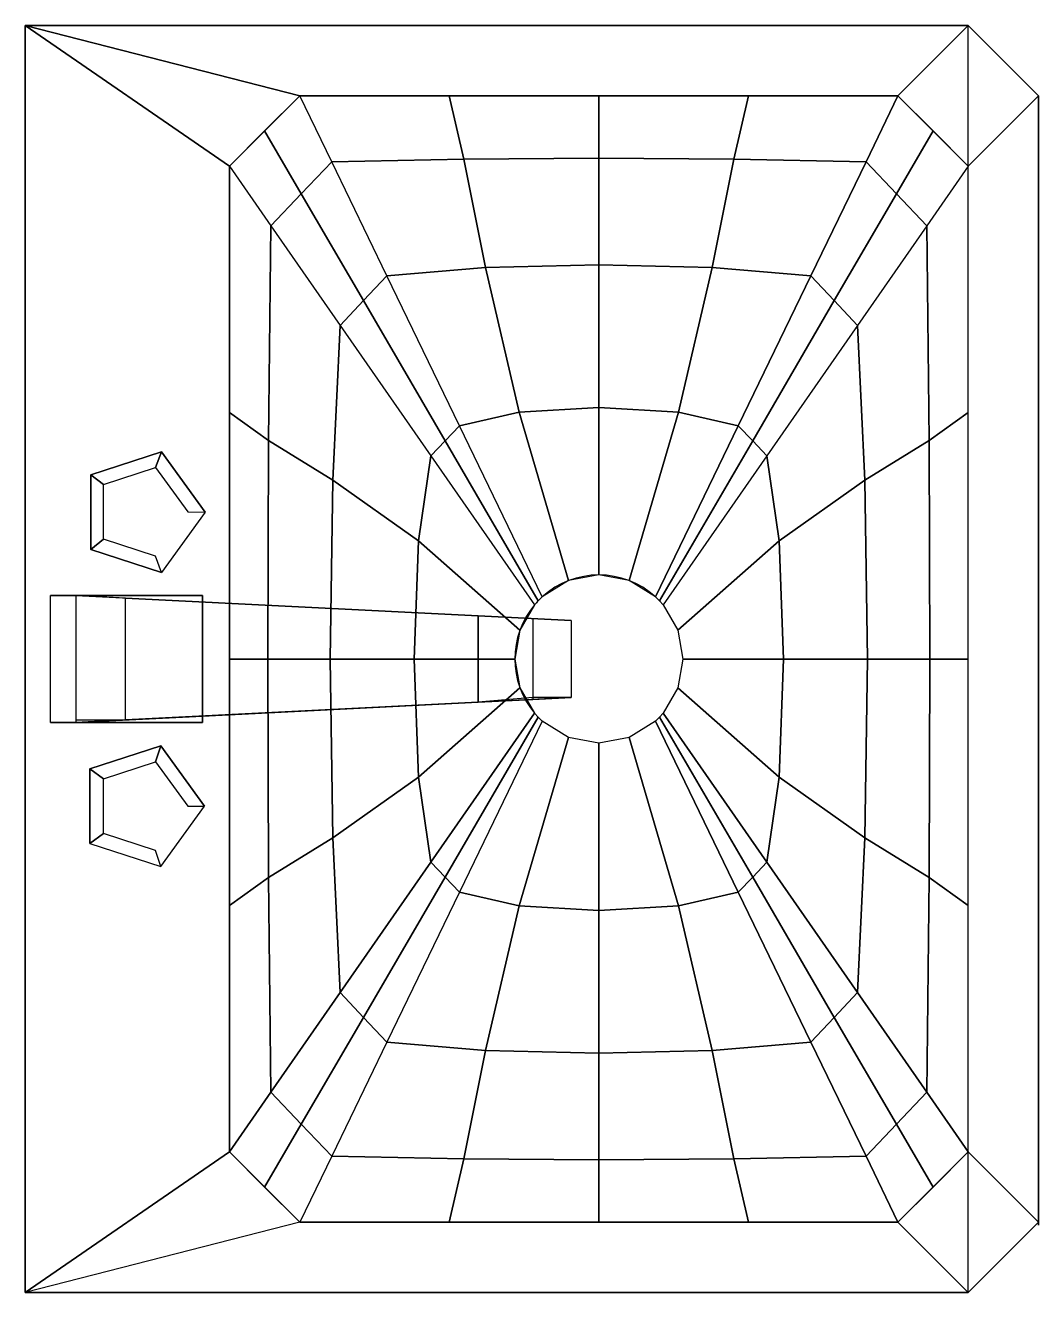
# Model space of a CAD drawing. Extents: x 0 to 40, y -25 to 25.
import ezdxf

# ---------------------------------------------------------------- set-up
doc = ezdxf.new("R2010")
doc.units = 0
doc.header["$MEASUREMENT"] = 0
doc.layers.get('0').update_dxf_attribs({"linetype": 'CONTINUOUS'})

msp = doc.modelspace()

# ---------------------------------------------------------------- linework, layer by layer
at = {"color": 0, "linetype": 'ByBlock'}
for p, q in [((10.833, 22.222, -6.5), (8.056, 19.444, -6.5)), ((34.444, 22.222, -6.5), (10.833, 22.222, -6.5)), ((8.056, 19.444, -6.5), (8.056, -19.444, -6.5))]:
    msp.add_line(p, q, dxfattribs=at)
at = {"color": 0, "linetype": 'ByBlock', "extrusion": (0.049921, 0.998753, 0)}
for p, q in [((3.958, 2.402, 5.343), (2, 2.5, 2.5)), ((2, 2.5, 2.5), (6.994, 2.25, 2.5)), ((17.878, 1.706, 8.259), (3.958, 2.402, 5.343)), ((6.994, 2.25, 2.5), (17.878, 1.706, 5.85)), ((17.878, 1.706, 5.85), (20.029, 1.599, 4.329)), ((21.548, 1.523, 5.216), (17.878, 1.706, 8.259)), ((20.029, 1.599, 4.329), (21.548, 1.523, 5.216))]:
    msp.add_line(p, q, dxfattribs=at)
at = {"color": 0, "linetype": 'ByBlock', "extrusion": (0.049921, -0.998753, 0)}
for p, q in [((17.878, -1.706, 8.259), (3.958, -2.402, 5.343)), ((6.994, -2.25, 2.5), (17.878, -1.706, 5.85)), ((21.548, -1.523, 5.216), (17.878, -1.706, 8.259)), ((17.878, -1.706, 5.85), (20.029, -1.599, 4.329)), ((20.029, -1.599, 4.329), (21.548, -1.523, 5.216)), ((2, -2.5, 2.5), (6.994, -2.25, 2.5)), ((3.958, -2.402, 5.343), (2, -2.5, 2.5))]:
    msp.add_line(p, q, dxfattribs=at)
at = {"color": 0, "linetype": 'ByBlock'}
for start, end in [(47.6127, 132.3873), (140, 220), (132.3873, 140)]:
    msp.add_arc((22.639, 0, -25), 3.315, start, end, dxfattribs=at)
for points in [[(8.056, 19.444), (0, 25), (10.833, 22.222)], [(34.444, 22.222), (37.222, 19.444), (40, 22.222), (37.222, 25)], [(40, 22.222), (40, 22.222, -6.5), (37.222, 25, -6.5), (37.222, 25)], [(0, -25), (0, 25), (8.056, 19.444), (8.056, -19.444)], [(0, 25), (37.222, 25), (34.444, 22.222), (10.833, 22.222)], [(37.222, 25), (0, 25), (0, 25, -6.5), (37.222, 25, -6.5)], [(0, 25), (0, -25), (0, -25, -6.5), (0, 25, -6.5)], [(37.222, 25, -6.5), (40, 22.222, -6.5), (40, -22.222, -6.5), (37.222, -25, -6.5)], [(8.056, 19.444), (8.056, 19.444, -6.5), (10.833, 22.222, -6.5), (10.833, 22.222)], [(34.444, 22.222), (10.833, 22.222), (10.833, 22.222, -6.5), (34.444, 22.222, -6.5)], [(34.444, 22.222), (37.222, 19.444), (37.222, 19.444, -6.5), (34.444, 22.222, -6.5)], [(37.222, 19.444), (40, 22.222), (40, -22.222), (37.222, -19.444)], [(40, -22.34, -0.045), (40, -22.34, -6.61), (40, 22.163, -6.61), (40, 22.163, -0.045)], [(8.056, -19.444, -6.5), (8.056, -19.444), (8.056, 19.444), (8.056, 19.444, -6.5)], [(7, 2.5), (7, 2.5, 2.5), (2, 2.5, 2.5), (1, 2.5)], [(2, 2.5, 2.5), (2, -2.5, 2.5), (1, -2.5), (1, 2.5)], [(3.958, -2.402, 5.343), (3.958, 2.402, 5.343), (2, 2.5, 2.5), (2, -2.402, 2.5)], [(17.878, -1.706, 8.259), (3.958, -2.402, 5.343), (3.958, 2.402, 5.343), (17.878, 1.706, 8.259)], [(7, -2.5), (7, -2.5, 2.5), (7, 2.5, 2.5), (7, 2.5)], [(17.878, -1.706, 8.259), (17.878, 1.706, 8.259), (21.548, 1.523, 5.216), (21.548, -1.523, 5.216)], [(17.878, -1.706, 5.85), (17.878, 1.706, 5.85), (20.029, 1.599, 4.329), (20.029, -1.599, 4.329)], [(21.548, 1.523, 5.216), (17.878, 1.706, 8.259), (17.878, 1.706, 5.85), (20.029, 1.599, 4.329)], [(17.878, -1.706, 8.259), (21.548, -1.523, 5.216), (20.029, -1.523, 4.329), (17.878, -1.706, 5.85)], [(1, -2.5), (7, -2.5), (7, -2.5, 2.5), (2, -2.5, 2.5)], [(10.833, -22.222), (0, -25), (8.056, -19.444)], [(8.056, -19.444), (10.833, -22.222), (10.833, -22.222, -6.5), (8.056, -19.444, -6.5)], [(37.222, -19.444, -6.5), (37.222, -19.444), (34.444, -22.222), (34.444, -22.222, -6.5)], [(34.444, -22.222), (37.222, -25), (40, -22.222), (37.222, -19.444)], [(34.444, -22.222), (10.833, -22.222), (0, -25), (37.222, -25)], [(34.444, -22.222), (10.833, -22.222), (10.833, -22.222, -6.5), (34.444, -22.222, -6.5)], [(37.222, -25), (37.222, -25, -6.5), (40, -22.222, -6.5), (40, -22.222)], [(0, -25), (0, -25, -6.5), (37.222, -25, -6.5), (37.222, -25)]]:
    msp.add_3dface(points, dxfattribs=at)
for points, invisible_edges in [([(2.579, 7.262, 5), (5.375, 8.17, 5), (7.102, 5.792, 5), (2.579, 4.323, 5)], 4), ([(7.102, 5.792, 5), (5.375, 3.415, 5), (2.579, 4.323, 5)], 12), ([(3.958, 2.402, 5.343), (2, 2.5, 2.5), (6.994, 2.25, 2.5)], 12), ([(17.878, 1.706, 8.259), (3.958, 2.402, 5.343), (6.994, 2.25, 2.5), (17.878, 1.706, 5.85)], 2), ([(17.878, -1.706, 8.259), (17.878, -1.706, 5.85), (6.994, -2.25, 2.5), (3.958, -2.402, 5.343)], 4), ([(6.994, -2.25, 2.5), (2, -2.5, 2.5), (3.958, -2.402, 5.343)], 12), ([(2.552, -4.335, 5), (5.347, -3.427, 5), (7.075, -5.804, 5), (2.552, -7.274, 5)], 4), ([(2.552, -7.274, 5), (5.347, -8.182, 5), (7.075, -5.804, 5)], 12)]:
    msp.add_3dface(points, dxfattribs=dict(at, invisible_edges=invisible_edges))

# ---------------------------------------------------------------- meshes
mesh = msp.add_polymesh((3, 5), dxfattribs=at)
for k, corner in enumerate([(8.056, 19.444, -6.5), (9.694, 17.089, -13.357), (12.427, 13.161, -19.045), (16.003, 8.019, -23.048), (20.099, 2.131, -25), (9.444, 20.833, -6.5), (10.893, 18.355, -13.482), (13.345, 14.144, -19.236), (16.567, 8.611, -23.204), (20.246, 2.295, -25), (10.833, 22.222, -6.5), (12.093, 19.621, -13.606), (14.269, 15.123, -19.427), (17.139, 9.194, -23.361), (20.404, 2.449, -25)]):
    mesh.set_mesh_vertex(divmod(k, 5), corner)
mesh = msp.add_polymesh((5, 5), dxfattribs=at)
for k, corner in enumerate([(34.444, 22.222, -6.5), (33.185, 19.621, -13.606), (31.008, 15.123, -19.427), (28.139, 9.194, -23.361), (24.874, 2.449, -25), (28.542, 22.222, -6.5), (27.969, 19.721, -13.606), (27.117, 15.444, -19.427), (25.789, 9.736, -23.361), (23.837, 3.091, -25), (22.639, 22.222, -6.5), (22.639, 19.756, -13.606), (22.639, 15.556, -19.427), (22.639, 9.926, -23.361), (22.639, 3.315, -25), (16.736, 22.222, -6.5), (17.309, 19.721, -13.606), (18.161, 15.444, -19.427), (19.489, 9.736, -23.361), (21.44, 3.091, -25), (10.833, 22.222, -6.5), (12.093, 19.621, -13.606), (14.269, 15.123, -19.427), (17.139, 9.194, -23.361), (20.404, 2.449, -25)]):
    mesh.set_mesh_vertex(divmod(k, 5), corner)
mesh = msp.add_polymesh((3, 5), dxfattribs=at)
for k, corner in enumerate([(37.222, 19.444, -6.5), (35.583, 17.089, -13.357), (32.851, 13.161, -19.045), (29.274, 8.019, -23.048), (25.179, 2.131, -25), (35.833, 20.833, -6.5), (34.385, 18.355, -13.482), (31.932, 14.144, -19.236), (28.711, 8.611, -23.204), (25.032, 2.295, -25), (34.444, 22.222, -6.5), (33.185, 19.621, -13.606), (31.008, 15.123, -19.427), (28.139, 9.194, -23.361), (24.874, 2.449, -25)]):
    mesh.set_mesh_vertex(divmod(k, 5), corner)
mesh = msp.add_polymesh((5, 5), dxfattribs=at)
for k, corner in enumerate([(8.056, 19.444, -6.5), (9.694, 17.089, -13.357), (12.427, 13.161, -19.045), (16.003, 8.019, -23.048), (20.099, 2.131, -25), (8.056, 9.722, -6.5), (9.604, 8.62, -13.357), (12.139, 7.06, -19.045), (15.518, 4.664, -23.048), (19.523, 1.134, -25), (8.056, 0, -6.5), (9.573, 0, -13.357), (12.039, 0, -19.045), (15.349, 0, -23.048), (19.324, 0, -25), (8.056, -9.722, -6.5), (9.604, -8.62, -13.357), (12.139, -7.06, -19.045), (15.518, -4.664, -23.048), (19.523, -1.134, -25), (8.056, -19.444, -6.5), (9.694, -17.089, -13.357), (12.427, -13.161, -19.045), (16.003, -8.019, -23.048), (20.099, -2.131, -25)]):
    mesh.set_mesh_vertex(divmod(k, 5), corner)
mesh = msp.add_polymesh((5, 5), dxfattribs=at)
for k, corner in enumerate([(37.222, 19.444, -6.5), (35.583, 17.089, -13.357), (32.851, 13.161, -19.045), (29.274, 8.019, -23.048), (25.179, 2.131, -25), (37.222, 9.722, -6.5), (35.673, 8.62, -13.357), (33.139, 7.06, -19.045), (29.76, 4.664, -23.048), (25.754, 1.134, -25), (37.222, 0, -6.5), (35.705, 0, -13.357), (33.239, 0, -19.045), (29.929, 0, -23.048), (25.954, 0, -25), (37.222, -9.722, -6.5), (35.673, -8.62, -13.357), (33.139, -7.06, -19.045), (29.76, -4.664, -23.048), (25.754, -1.134, -25), (37.222, -19.444, -6.5), (35.583, -17.089, -13.357), (32.851, -13.161, -19.045), (29.274, -8.019, -23.048), (25.179, -2.131, -25)]):
    mesh.set_mesh_vertex(divmod(k, 5), corner)
mesh = msp.add_polymesh((2, 5), dxfattribs=dict(at, n_close=True))
for k, corner in enumerate([(7.102, 5.792, 5), (5.375, 8.17, 5), (2.579, 7.262, 5), (2.579, 4.323, 5), (5.375, 3.415, 5), (6.415, 5.804), (5.143, 7.554), (3.086, 6.886), (3.086, 4.723), (5.143, 4.055)]):
    mesh.set_mesh_vertex(divmod(k, 5), corner)
mesh = msp.add_polymesh((3, 5), dxfattribs=at)
for k, corner in enumerate([(8.056, -19.444, -6.5), (9.694, -17.089, -13.357), (12.427, -13.161, -19.045), (16.003, -8.019, -23.048), (20.099, -2.131, -25), (9.444, -20.833, -6.5), (10.893, -18.355, -13.482), (13.345, -14.144, -19.236), (16.567, -8.611, -23.204), (20.246, -2.295, -25), (10.833, -22.222, -6.5), (12.093, -19.621, -13.606), (14.269, -15.123, -19.427), (17.139, -9.194, -23.361), (20.404, -2.449, -25)]):
    mesh.set_mesh_vertex(divmod(k, 5), corner)
mesh = msp.add_polymesh((5, 5), dxfattribs=at)
for k, corner in enumerate([(34.444, -22.222, -6.5), (33.185, -19.621, -13.606), (31.008, -15.123, -19.427), (28.139, -9.194, -23.361), (24.874, -2.449, -25), (28.542, -22.222, -6.5), (27.969, -19.721, -13.606), (27.117, -15.444, -19.427), (25.789, -9.736, -23.361), (23.837, -3.091, -25), (22.639, -22.222, -6.5), (22.639, -19.756, -13.606), (22.639, -15.556, -19.427), (22.639, -9.926, -23.361), (22.639, -3.315, -25), (16.736, -22.222, -6.5), (17.309, -19.721, -13.606), (18.161, -15.444, -19.427), (19.489, -9.736, -23.361), (21.44, -3.091, -25), (10.833, -22.222, -6.5), (12.093, -19.621, -13.606), (14.269, -15.123, -19.427), (17.139, -9.194, -23.361), (20.404, -2.449, -25)]):
    mesh.set_mesh_vertex(divmod(k, 5), corner)
mesh = msp.add_polymesh((3, 5), dxfattribs=at)
for k, corner in enumerate([(37.222, -19.444, -6.5), (35.583, -17.089, -13.357), (32.851, -13.161, -19.045), (29.274, -8.019, -23.048), (25.179, -2.131, -25), (35.833, -20.833, -6.5), (34.385, -18.355, -13.482), (31.932, -14.144, -19.236), (28.711, -8.611, -23.204), (25.032, -2.295, -25), (34.444, -22.222, -6.5), (33.185, -19.621, -13.606), (31.008, -15.123, -19.427), (28.139, -9.194, -23.361), (24.874, -2.449, -25)]):
    mesh.set_mesh_vertex(divmod(k, 5), corner)
mesh = msp.add_polymesh((2, 5), dxfattribs=dict(at, n_close=True))
for k, corner in enumerate([(7.075, -5.804, 5), (5.347, -3.427, 5), (2.552, -4.335, 5), (2.552, -7.274, 5), (5.347, -8.182, 5), (6.415, -5.804), (5.143, -4.055), (3.086, -4.723), (3.086, -6.886), (5.143, -7.554)]):
    mesh.set_mesh_vertex(divmod(k, 5), corner)

doc.saveas('drawing.dxf')
